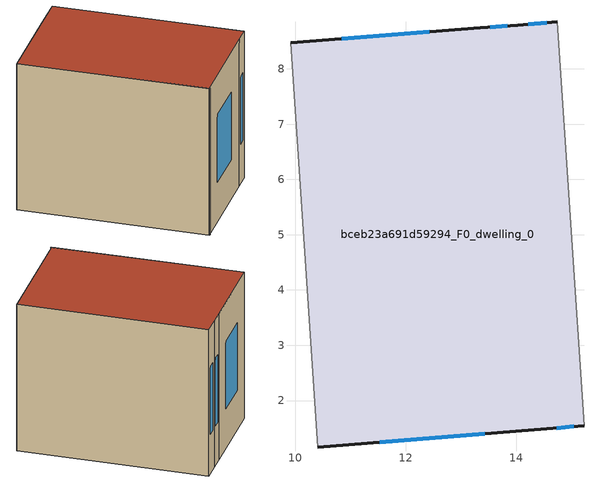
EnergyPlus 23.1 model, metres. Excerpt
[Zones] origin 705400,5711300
bceb23a691d59294_F0_dwelling_0
 floor ground (EU_floor_Construction): 14.74,8.86 15.23,1.55 14.55,1.49 10.42,1.15 9.92,8.47 13.35,8.74 14.03,8.79 z0
 wall outside (EU_wall_Construction): 10.42,1.15 14.55,1.49 15.23,1.55 / 14.74,8.86 14.03,8.79 13.35,8.74 9.92,8.47 z0:6
 wall adiabatic (EU_wall_Construction): 15.23,1.55 14.74,8.86 / 9.92,8.47 10.42,1.15 z0:6
 window (EU_Window_Construction): 14.73,1.5 15.05,1.53 / 11.53,1.24 13.43,1.4 / 12.43,8.67 10.84,8.54 / 13.84,8.78 13.53,8.76 / 14.55,8.84 14.22,8.81 z1.62:4.38
 roof outside (EU_roof_Construction): 15.23,1.55 14.74,8.86 14.03,8.79 13.35,8.74 9.92,8.47 10.42,1.15 14.55,1.49 z6
shading: 9.92,8.47 10.46,1.13 z0:6
[Building]
EU S2 Campaign: North Axis=0; Terrain=City; Solar Distribution=FullExterior
[Site:Location]
London: Latitude=51.5; Longitude=-0.5; Time Zone=0; Elevation=25
[SizingPeriod:WeatherFileDays]
AnnualSizingPeriod: Begin Month=1; Begin Day of Month=1; End Month=12; End Day of Month=31; Day of Week for Start Day=Monday; Use Weather File Daylight Saving Period=No; Use Weather File Rain and Snow Indicators=No
[MATERIAL]
EU_InternalMass_Material: Roughness=MediumRough; Thickness=0.1; Conductivity=1; Density=1800; Specific Heat=900; Thermal Absorptance=0.9; Solar Absorptance=0.7; Visible Absorptance=0.7
[MATERIAL:NOMASS] Roughness=MediumRough; Thermal Absorptance=0.9; Solar Absorptance=0.7; Visible Absorptance=0.7
Name | Thermal Resistance
EU_wall_NoMass | 0.555556
EU_roof_NoMass | 0.510204
EU_floor_NoMass | 1.68919
[WINDOWMATERIAL:SIMPLEGLAZINGSYSTEM]
EU_Window_SimpleGlazing: UFactor=3.96; Solar Heat Gain Coefficient=0.85; Visible Transmittance=0.85
[CONSTRUCTION]
EU_wall_Construction: EU_wall_NoMass
EU_roof_Construction: EU_roof_NoMass
EU_floor_Construction: EU_floor_NoMass
EU_InternalMass_Construction: EU_InternalMass_Material
EU_Window_Construction: EU_Window_SimpleGlazing
[ZONE]
bceb23a691d59294_F0_dwelling_0: Type=1; Multiplier=1; Ceiling Height=autocalculate; Volume=212.691; Floor Area=autocalculate; Part of Total Floor Area=Yes
[INTERNALMASS]
bceb23a691d59294_F0_dwelling_0_EU_InternalMass: Construction=EU_InternalMass_Construction; Zone or ZoneList=bceb23a691d59294_F0_dwelling_0; Surface Area=35.4489
[OTHEREQUIPMENT]
EU_Step8_InternalGain_bceb23a691d59294_F0_dwelling_0_f000: Fuel Type=Electricity; Zone or ZoneList or Space or SpaceList=bceb23a691d59294_F0_dwelling_0; Schedule=EU_Step8_GainSchedule_bceb23a691d59294_F0_dwelling_0_f000; Design Level Calculation Method=Watts/Area; Power per Zone Floor Area=1; Fraction Latent=0; Fraction Radiant=0; Fraction Lost=0; Carbon Dioxide Generation Rate=0; EndUse Subcategory=EU_Step8_InternalGains
[ZONEVENTILATION:DESIGNFLOWRATE]
EU_ConstantAir_bceb23a691d59294_F0_dwelling_0: Zone or ZoneList or Space or SpaceList=bceb23a691d59294_F0_dwelling_0; Schedule=EU_AlwaysOn; Design Flow Rate Calculation Method=AirChanges/Hour; Air Changes per Hour=0.48; Ventilation Type=Natural; Fan Pressure Rise=0; Fan Total Efficiency=1; Constant Term Coefficient=1; Temperature Term Coefficient=0; Velocity Term Coefficient=0; Velocity Squared Term Coefficient=0; Minimum Indoor Temperature=-100; Maximum Indoor Temperature=100; Delta Temperature=-100; Minimum Outdoor Temperature=-100; Maximum Outdoor Temperature=100; Maximum Wind Speed=40
[HVACTEMPLATE:THERMOSTAT]
EU_HeatOnly_bceb23a691d59294_F0_dwelling_0: Constant Heating Setpoint=20; Constant Cooling Setpoint=50
[HVACTEMPLATE:ZONE:IDEALLOADSAIRSYSTEM]
bceb23a691d59294_F0_dwelling_0: Template Thermostat=EU_HeatOnly_bceb23a691d59294_F0_dwelling_0; System Availability Schedule=EU_AlwaysOn; Maximum Heating Supply Air Temperature=50; Minimum Cooling Supply Air Temperature=13; Maximum Heating Supply Air Humidity Ratio=0.0156; Minimum Cooling Supply Air Humidity Ratio=0.0077; Heating Limit=NoLimit; Cooling Limit=NoLimit; Heating Availability Schedule=EU_AlwaysOn; Cooling Availability Schedule=EU_CoolingOff; Dehumidification Control Type=ConstantSensibleHeatRatio; Cooling Sensible Heat Ratio=0.7; Dehumidification Setpoint=60; Humidification Control Type=None; Humidification Setpoint=30; Outdoor Air Method=None; Outdoor Air Flow Rate per Person=0.00944; Outdoor Air Flow Rate per Zone Floor Area=0; Outdoor Air Flow Rate per Zone=0; Demand Controlled Ventilation Type=None; Outdoor Air Economizer Type=NoEconomizer; Heat Recovery Type=None; Sensible Heat Recovery Effectiveness=0.7; Latent Heat Recovery Effectiveness=0.65
[SIZING:ZONE]
bceb23a691d59294_F0_dwelling_0: Zone Cooling Design Supply Air Temperature Input Method=SupplyAirTemperature; Zone Cooling Design Supply Air Temperature=13; Zone Heating Design Supply Air Temperature Input Method=SupplyAirTemperature; Zone Heating Design Supply Air Temperature=50; Zone Cooling Design Supply Air Humidity Ratio=0.008; Zone Heating Design Supply Air Humidity Ratio=0.008; Cooling Design Air Flow Method=DesignDay; Cooling Design Air Flow Rate=0; Cooling Minimum Air Flow per Zone Floor Area=0.000762; Cooling Minimum Air Flow=0; Cooling Minimum Air Flow Fraction=0.2; Heating Design Air Flow Method=DesignDay; Heating Design Air Flow Rate=0; Heating Maximum Air Flow per Zone Floor Area=0.002032; Heating Maximum Air Flow=0.141576; Heating Maximum Air Flow Fraction=0.3; Account for Dedicated Outdoor Air System=No; Dedicated Outdoor Air System Control Strategy=NeutralSupplyAir; Dedicated Outdoor Air Low Setpoint Temperature for Design=autosize; Dedicated Outdoor Air High Setpoint Temperature for Design=autosize; Zone Load Sizing Method=Sensible Load Only No Latent Load; Zone Latent Cooling Design Supply Air Humidity Ratio Input Method=HumidityRatioDifference; Zone Cooling Design Supply Air Humidity Ratio Difference=0.005; Zone Latent Heating Design Supply Air Humidity Ratio Input Method=HumidityRatioDifference; Zone Humidification Design Supply Air Humidity Ratio Difference=0.005
[SCHEDULE:CONSTANT]
Name | Hourly Value
EU_AlwaysOn | 1
EU_CoolingOff | 0
[SCHEDULE:FILE]
EU_Step8_GainSchedule_bceb23a691d59294_F0_dwelling_0_f000: File=../../schedules/bceb23a691d59294/bceb23a691d59294_F0_dwelling_0_f000_gain.csv; Column Number=1; Rows to Skip at Top=0; Number of Hours of Data=8760; Column Separator=Comma; Interpolate to Timestep=No; Minutes per Item=60; Adjust Schedule for Daylight Savings=Yes
